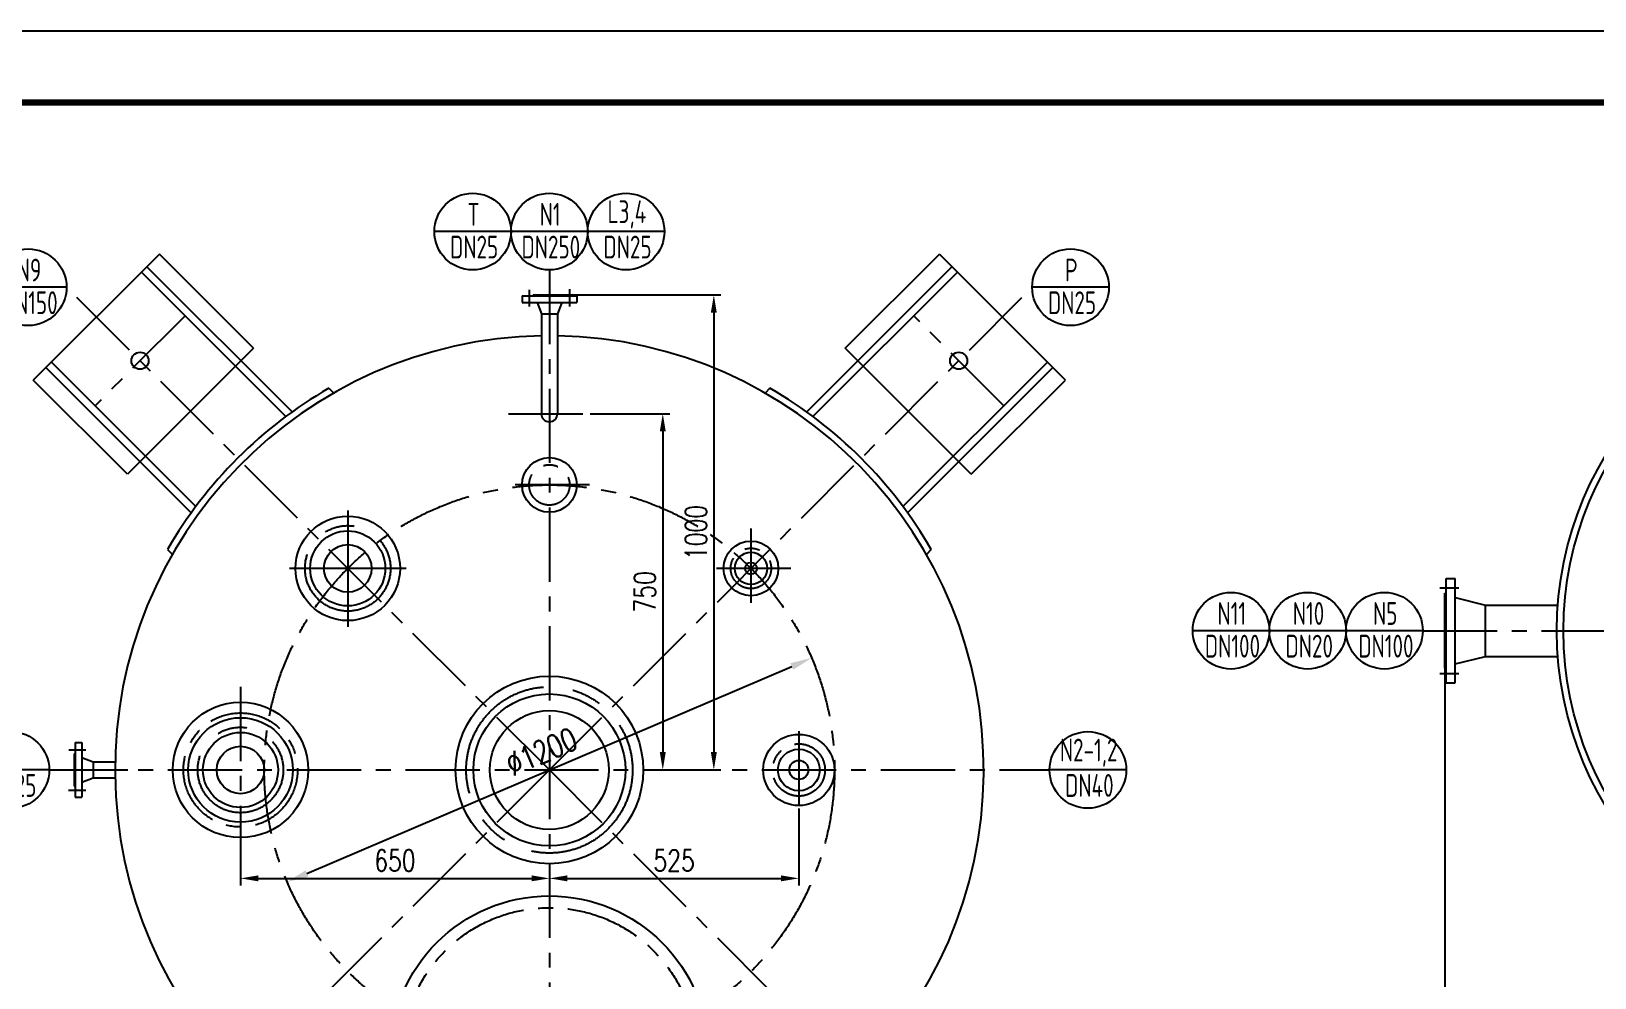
# Model space of a CAD drawing. Extents: x -28112 to -2231, y -2720 to 15724.
# Drawn here: x -23266 to -19976, y 13732 to 15724 of the extents above; entities that cross this region are included whole.
import ezdxf
from ezdxf.enums import TextEntityAlignment as Align

# ---------------------------------------------------------------- set-up
doc = ezdxf.new("R2010")
doc.units = 0
doc.header["$LTSCALE"] = 250
doc.header["$MEASUREMENT"] = 0
doc.linetypes.add('CENTER', pattern=[2, 1.25, -0.25, 0.25, -0.25])
doc.layers.get('0').update_dxf_attribs({"linetype": 'CONTINUOUS'})
doc.layers.get('DEFPOINTS').update_dxf_attribs({"linetype": 'CONTINUOUS'})
for name, color, linetype in [('1', 7, 'CONTINUOUS'), ('2', 1, 'CONTINUOUS'), ('3', 7, 'CENTER')]:
    doc.layers.add(name, color=color, linetype=linetype)
doc.styles.add('HZ', font='isocp.shx', dxfattribs={"width": 0.75, "bigfont": 'hztxt.shx'})
doc.styles.get("Standard").update_dxf_attribs({"font": 'txt.shx', "width": 0.75})
doc.dimstyles.new('STANDARD$0', dxfattribs={"dimscale": 15, "dimtxt": 3, "dimasz": 2.5, "dimexe": 1, "dimexo": 0, "dimgap": 1, "dimtad": 1, "dimdec": 0, "dimzin": 0, "dimdsep": 46, "dimtxsty": 'Standard', "dimcen": 0.09, "dimclrd": 7, "dimclre": 7, "dimclrt": 7, "dimadec": 0, "dimazin": 0, "dimtfac": 1, "dimtdec": 0, "dimtmove": 0, "dimatfit": 2, "dimfxl": 0, "dimtolj": 1, "dimtzin": 0, "dimarcsym": 0})
doc.dimstyles.new('STANDARD$3', dxfattribs={"dimscale": 15, "dimtxt": 3.2, "dimasz": 3, "dimexe": 1.5, "dimexo": 0.05, "dimgap": 1.2, "dimtad": 1, "dimdec": 0, "dimzin": 0, "dimdsep": 46, "dimtxsty": 'Standard', "dimcen": 0, "dimclrd": 256, "dimclre": 256, "dimclrt": 256, "dimadec": 0, "dimazin": 0, "dimtfac": 1.6, "dimtdec": 0, "dimtmove": 0, "dimatfit": 0, "dimfxl": 0, "dimtolj": 1, "dimtzin": 0, "dimarcsym": 0})

# ---------------------------------------------------------------- blocks, each defined once
blk = doc.blocks.new('*D86')
at = {"linetype": 'ByBlock'}
blk.add_line((-7904.3, 24553.6), (-6883.5, 24989.7), dxfattribs=at)
for points in [[(-6886.5, 24996.6), (-6880.6, 24982.8), (-6842.1, 25007.4)], [(-7907.2, 24560.5), (-7901.3, 24546.7), (-7945.6, 24535.9)]]:
    blk.add_solid(points, dxfattribs=at)
at = {"layer": 'DEFPOINTS', "color": 0, "linetype": 'ByBlock'}
for p in [(-6842.1, 25007.4), (-7945.6, 24535.9)]:
    blk.add_point(p, dxfattribs=at)
at = {"linetype": 'ByBlock', "insert": (-7410.4, 24810.3), "char_height": 48, "attachment_point": 5, "rotation": 23.1355}
blk.add_mtext('\\A1;∅1200', dxfattribs=at)
blk = doc.blocks.new('*D83')
at = {"color": 7, "linetype": 'ByBlock'}
for p, q in [((-10956.8, 15870.9), (-10956.8, 15708.6)), ((-11481.8, 15754.3), (-11481.8, 15708.6)), ((-11444.3, 15723.6), (-10994.3, 15723.6))]:
    blk.add_line(p, q, dxfattribs=at)
for points in [[(-11444.3, 15729.9), (-11444.3, 15717.4), (-11481.8, 15723.6)], [(-10994.3, 15729.9), (-10994.3, 15717.4), (-10956.8, 15723.6)]]:
    blk.add_solid(points, dxfattribs=at)
at = {"layer": 'DEFPOINTS', "color": 0, "linetype": 'ByBlock'}
for p in [(-10956.8, 15870.9), (-11481.8, 15754.3), (-10956.8, 15723.6)]:
    blk.add_point(p, dxfattribs=at)
at = {"color": 7, "linetype": 'ByBlock', "insert": (-11219.3, 15761.1), "char_height": 45, "attachment_point": 5}
blk.add_mtext('\\A1;525', dxfattribs=at)
blk = doc.blocks.new('*D76')
at = {"color": 7, "linetype": 'ByBlock'}
for p, q in [((-12131.8, 15777.1), (-12131.8, 15708.6)), ((-11481.8, 15754.3), (-11481.8, 15708.6)), ((-12094.3, 15723.6), (-11519.3, 15723.6))]:
    blk.add_line(p, q, dxfattribs=at)
for points in [[(-12094.3, 15729.9), (-12094.3, 15717.4), (-12131.8, 15723.6)], [(-11519.3, 15729.9), (-11519.3, 15717.4), (-11481.8, 15723.6)]]:
    blk.add_solid(points, dxfattribs=at)
at = {"layer": 'DEFPOINTS', "color": 0, "linetype": 'ByBlock'}
for p in [(-12131.8, 15777.1), (-11481.8, 15754.3), (-11481.8, 15723.6)]:
    blk.add_point(p, dxfattribs=at)
at = {"color": 7, "linetype": 'ByBlock', "insert": (-11806.8, 15761.1), "char_height": 45, "attachment_point": 5}
blk.add_mtext('\\A1;650', dxfattribs=at)
blk = doc.blocks.new('*D75')
at = {"color": 7, "linetype": 'ByBlock'}
for p, q in [((-11396.1, 16701.8), (-11228.2, 16701.8)), ((-11243.2, 16664.3), (-11243.2, 15989.3)), ((-11284.3, 15951.8), (-11228.2, 15951.8))]:
    blk.add_line(p, q, dxfattribs=at)
for points in [[(-11249.4, 16664.3), (-11236.9, 16664.3), (-11243.2, 16701.8)], [(-11249.4, 15989.3), (-11236.9, 15989.3), (-11243.2, 15951.8)]]:
    blk.add_solid(points, dxfattribs=at)
at = {"layer": 'DEFPOINTS', "color": 0, "linetype": 'ByBlock'}
for p in [(-11396.1, 16701.8), (-11284.3, 15951.8), (-11243.2, 15951.8)]:
    blk.add_point(p, dxfattribs=at)
at = {"color": 7, "linetype": 'ByBlock', "insert": (-11280.7, 16326.8), "char_height": 45, "attachment_point": 5, "rotation": 90}
blk.add_mtext('\\A1;750', dxfattribs=at)
blk = doc.blocks.new('*D74')
at = {"color": 7, "linetype": 'ByBlock'}
for p, q in [((-11447.8, 16951.8), (-11120.7, 16951.8)), ((-11135.7, 16914.3), (-11135.7, 15989.3)), ((-11284.3, 15951.8), (-11120.7, 15951.8))]:
    blk.add_line(p, q, dxfattribs=at)
for points in [[(-11142, 16914.3), (-11129.5, 16914.3), (-11135.7, 16951.8)], [(-11142, 15989.3), (-11129.5, 15989.3), (-11135.7, 15951.8)]]:
    blk.add_solid(points, dxfattribs=at)
at = {"layer": 'DEFPOINTS', "color": 0, "linetype": 'ByBlock'}
for p in [(-11447.8, 16951.8), (-11284.3, 15951.8), (-11135.7, 15951.8)]:
    blk.add_point(p, dxfattribs=at)
at = {"color": 7, "linetype": 'ByBlock', "insert": (-11173.2, 16451.8), "char_height": 45, "attachment_point": 5, "rotation": 90}
blk.add_mtext('\\A1;1000', dxfattribs=at)
blk = doc.blocks.new('*D84')
at = {"color": 7, "linetype": 'ByBlock'}
for p, q in [((-5588.7, 24692.7), (-5588.7, 23991.9)), ((-4638.7, 24057.7), (-4638.7, 23991.9)), ((-5551.2, 24006.9), (-4676.2, 24006.9))]:
    blk.add_line(p, q, dxfattribs=at)
for points in [[(-5551.2, 24013.1), (-5551.2, 24000.6), (-5588.7, 24006.9)], [(-4676.2, 24013.1), (-4676.2, 24000.6), (-4638.7, 24006.9)]]:
    blk.add_solid(points, dxfattribs=at)
at = {"layer": 'DEFPOINTS', "color": 0, "linetype": 'ByBlock'}
for p in [(-5588.7, 24692.7), (-4638.7, 24057.7), (-4638.7, 24006.9)]:
    blk.add_point(p, dxfattribs=at)
at = {"color": 7, "linetype": 'ByBlock', "insert": (-5113.7, 24044.4), "char_height": 45, "attachment_point": 5}
blk.add_mtext('\\A1;950', dxfattribs=at)

msp = doc.modelspace()

# ---------------------------------------------------------------- linework, layer by layer
msp.add_line((-15492.3, 15724.1), (-28107.3, 15724.1))
at = {"const_width": 13.5}
msp.add_lwpolyline([(-15642.3, 6964.1), (-15642.3, 15574.1), (-27732.3, 15574.1), (-27732.3, 6964.1)], dxfattribs=at)
at = {"layer": '1', "color": 0}
for p, q in [((-22256.2, 15302.4), (-22417.6, 15302.4)), ((-22094.8, 15302.4), (-22256.2, 15302.4)), ((-21933.4, 15302.4), (-22094.8, 15302.4)), ((-23191.6, 15185.2), (-23353, 15185.2)), ((-20998, 15185.2), (-21159.5, 15185.2)), ((-20660.3, 14462.3), (-20821.7, 14462.3)), ((-20498.9, 14462.3), (-20660.3, 14462.3)), ((-20337.5, 14462.3), (-20498.9, 14462.3)), ((-23228.1, 14169.1), (-23389.5, 14169.1)), ((-20961.5, 14169.1), (-21122.9, 14169.1))]:
    msp.add_line(p, q, dxfattribs=at)
at = {"layer": '1', "color": 1}
for p, q in [((-22996.3, 15255.1), (-23261.5, 14989.9)), ((-22798.3, 15057.1), (-22996.3, 15255.1)), ((-21552.7, 15057.1), (-21354.7, 15255.1)), ((-21089.6, 14989.9), (-21354.7, 15255.1)), ((-23034.1, 15217.2), (-22730.1, 14913.2)), ((-23022.8, 15228.5), (-22717, 14922.7)), ((-21328.2, 15228.5), (-21634, 14922.7)), ((-21316.9, 15217.2), (-21621, 14913.2)), ((-22192.4, 15129.1), (-22192.4, 14919.1)), ((-22158.7, 15129.1), (-22158.7, 14919.1)), ((-22798.3, 15057.1), (-23063.5, 14791.9)), ((-21287.6, 14791.9), (-21552.7, 15057.1)), ((-23235, 15016.4), (-22929.2, 14710.6)), ((-23223.6, 15027.7), (-22919.6, 14723.7)), ((-21127.4, 15027.7), (-21431.4, 14723.7)), ((-21116.1, 15016.4), (-21421.9, 14710.6)), ((-23063.5, 14791.9), (-23261.5, 14989.9)), ((-22639.7, 14972.7), (-22629.4, 14962.4)), ((-21711.4, 14972.7), (-21721.6, 14962.4)), ((-21287.6, 14791.9), (-21089.6, 14989.9)), ((-22979.1, 14633.3), (-22968.8, 14623)), ((-21371.9, 14633.3), (-21382.2, 14623)), ((-23135.5, 14185.9), (-23089.4, 14185.9)), ((-23135.5, 14152.2), (-23089.4, 14152.2))]:
    msp.add_line(p, q, dxfattribs=at)
at = {"layer": '1', "color": 0, "linetype": 'CENTER', "ltscale": 0.5}
for p, q in [((-22175.5, 15221.7), (-22175.5, 13116.5)), ((-22175.5, 14169.1), (-23191.6, 15185.2)), ((-22175.5, 14169.1), (-21159.5, 15185.2)), ((-22942.2, 15125.3), (-23131.7, 14935.8)), ((-21219.3, 14935.8), (-21408.8, 15125.3)), ((-22261.2, 14919.1), (-22089.9, 14919.1)), ((-22091.4, 14769.1), (-22259.6, 14769.1)), ((-21751.3, 14677.4), (-21751.3, 14509.3)), ((-21667.2, 14593.4), (-21835.3, 14593.4)), ((-20337.5, 14462.3), (-18345.3, 14462.3)), ((-22825.5, 14343.9), (-22825.5, 13994.3)), ((-21650.5, 14251.1), (-21650.5, 14088.2)), ((-23228.1, 14169.1), (-21122.9, 14169.1)), ((-22175.5, 14169.1), (-23191.6, 13153)), ((-23143, 14169.1), (-23062.5, 14169.1)), ((-22175.5, 14169.1), (-21159.5, 13153))]:
    msp.add_line(p, q, dxfattribs=at)
at = {"layer": '1', "color": 0}
for centre in [(-22336.9, 15302.4), (-22175.5, 15302.4), (-22014.1, 15302.4), (-23272.3, 15185.2), (-21078.7, 15185.2), (-20741, 14462.3), (-20579.6, 14462.3), (-20418.2, 14462.3), (-23308.8, 14169.1), (-21042.2, 14169.1)]:
    msp.add_circle(centre, 80.7, dxfattribs=at)
at = {"layer": '1', "color": 1}
for centre, radius in [((-19341.4, 14462.3), 714), ((-19341.4, 14462.3), 700), ((-23037, 15030.5), 18), ((-21314.1, 15030.5), 18)]:
    msp.add_circle(centre, radius, dxfattribs=at)
at = {"layer": '1', "color": 0, "linetype": 'CENTER', "ltscale": 0.5}
for centre, radius in [((-22175.5, 14769.1), 42.5), ((-22175.5, 14169.1), 600), ((-21751.3, 14593.4), 42.5), ((-22825.5, 14169.1), 120), ((-21650.5, 14169.1), 55), ((-22175.5, 13569.1), 310)]:
    msp.add_circle(centre, radius, dxfattribs=at)
at = {"layer": '1', "color": 1}
for centre, radius, start, end in [((-22175.5, 14169.1), 914, 91.0563, 88.9437), ((-22175.5, 14169.1), 928, 120.0118, 149.9882), ((-22175.5, 14169.1), 928, 30.0118, 59.9882), ((-22175.5, 14919.1), 16.9, 180, 0)]:
    msp.add_arc(centre, radius, start, end, dxfattribs=at)
at = {"layer": '2'}
for p, q in [((-22209.5, 15169.1), (-22141.5, 15169.1)), ((-22209.5, 15169.1), (-22209.5, 15167.1)), ((-22141.5, 15169.1), (-22141.5, 15167.1)), ((-22233, 15167.1), (-22118, 15167.1)), ((-22233, 15167.1), (-22233, 15153.1)), ((-22233, 15153.1), (-22118, 15153.1)), ((-22201.5, 15153.1), (-22192.4, 15129.1)), ((-22149.5, 15153.1), (-22158.7, 15129.1)), ((-22118, 15167.1), (-22118, 15153.1)), ((-22192.4, 15129.1), (-22158.7, 15129.1)), ((-20288.4, 14572.3), (-20269.4, 14572.3)), ((-20288.4, 14352.3), (-20288.4, 14572.3)), ((-20269.4, 14352.3), (-20269.4, 14572.3)), ((-20291.4, 14541.3), (-20288.4, 14541.3)), ((-20291.4, 14383.3), (-20291.4, 14541.3)), ((-20269.4, 14532.3), (-20205.4, 14516.3)), ((-20205.4, 14516.3), (-20053.3, 14516.3)), ((-20205.4, 14408.3), (-20205.4, 14516.3)), ((-20291.4, 14383.3), (-20288.4, 14383.3)), ((-20269.4, 14392.3), (-20205.4, 14408.3)), ((-20205.4, 14408.3), (-20053.3, 14408.3)), ((-20288.4, 14352.3), (-20269.4, 14352.3)), ((-23173.5, 14226.6), (-23173.5, 14111.6)), ((-23173.5, 14226.6), (-23159.5, 14226.6)), ((-23159.5, 14226.6), (-23159.5, 14111.6)), ((-23175.5, 14203.1), (-23175.5, 14135.1)), ((-23175.5, 14203.1), (-23173.5, 14203.1)), ((-23159.5, 14195.1), (-23135.5, 14185.9)), ((-23135.5, 14185.9), (-23135.5, 14152.2)), ((-23159.5, 14143.1), (-23135.5, 14152.2)), ((-23175.5, 14135.1), (-23173.5, 14135.1)), ((-23173.5, 14111.6), (-23159.5, 14111.6))]:
    msp.add_line(p, q, dxfattribs=at)
for centre, radius in [((-22175.5, 14769.1), 57.5), ((-22599.8, 14593.4), 110), ((-22599.8, 14593.4), 79), ((-22599.8, 14593.4), 50), ((-21751.3, 14593.4), 57.5), ((-21751.3, 14593.4), 34), ((-21751.3, 14593.4), 12.5), ((-22175.5, 14169.1), 197.5), ((-22175.5, 14169.1), 160), ((-22825.5, 14169.1), 142.5), ((-22175.5, 14169.1), 125), ((-22825.5, 14169.1), 110), ((-22825.5, 14169.1), 79), ((-22825.5, 14169.1), 50), ((-21650.5, 14169.1), 75), ((-21650.5, 14169.1), 44), ((-21650.5, 14169.1), 20), ((-22175.5, 13569.1), 335)]:
    msp.add_circle(centre, radius, dxfattribs=at)
at = {"layer": '3'}
for p, q in [((-22218, 15180.1), (-22218, 15144.5)), ((-22133, 15180.9), (-22133, 15144.5)), ((-22599.8, 14715.4), (-22599.8, 14470.2)), ((-22476.8, 14593.4), (-22722.5, 14593.4)), ((-20301.8, 14552.3), (-20261.5, 14552.3)), ((-20301.8, 14372.3), (-20261.5, 14372.3)), ((-23186.5, 14211.6), (-23150.9, 14211.6)), ((-23187.3, 14126.6), (-23150.9, 14126.6))]:
    msp.add_line(p, q, dxfattribs=at)
for centre, radius in [((-22599.8, 14593.4), 90), ((-22175.5, 14169.1), 175), ((-22825.5, 14169.1), 90)]:
    msp.add_circle(centre, radius, dxfattribs=at)

# ---------------------------------------------------------------- texts
at = {"layer": '1', "style": 'HZ', "width": 0.75}
for s, p in [('L3,4', (-22012.4, 15338.8)), ('T', (-22335.3, 15338.8)), ('N1', (-22173.9, 15338.8)), ('DN25', (-22333.8, 15269.9)), ('DN250', (-22172.4, 15269.9)), ('DN25', (-22011, 15269.9)), ('N9', (-23270.6, 15221.5)), ('P', (-21077.1, 15221.5)), ('DN150', (-23269.1, 15152.7)), ('DN25', (-21075.6, 15152.7)), ('N11', (-20739.4, 14498.6)), ('N10', (-20577.9, 14498.6)), ('N5', (-20416.5, 14498.6)), ('DN100', (-20737.9, 14429.8)), ('DN20', (-20576.4, 14429.8)), ('DN100', (-20415, 14429.8)), ('N2-1,2', (-21040.6, 14205.5)), ('DN25', (-23305.7, 14136.6)), ('DN40', (-21039.1, 14136.6))]:
    msp.add_text(s, height=48, dxfattribs=at).set_placement(p, align=Align.MIDDLE)

# ---------------------------------------------------------------- dimensions: what is measured, and where the dimension line sits
at = {"layer": '1', "color": 0}
for base, p1, picture, middle in [((-21829.5, 14169.1), (-22141.5, 15169.1), '*D74', (-21867, 14669.1)), ((-21936.9, 14169.1), (-22089.9, 14919.1), '*D75', (-21974.4, 14544.1))]:
    dim = msp.add_linear_dim(base=base, p1=p1, p2=(-21978, 14169.1), angle=90, dimstyle='STANDARD$0', dxfattribs=at)
    dim.commit()
    dim.dimension.update_dxf_attribs({"geometry": picture, "text_midpoint": middle, "insert": (-10693.7, -1782.7)})
dim = msp.add_diameter_dim_2p(p1=(-22727.3, 13933.4), p2=(-21623.8, 14404.8), dimstyle='STANDARD$3', dxfattribs=at)
dim.commit()
dim.dimension.update_dxf_attribs({"geometry": '*D86', "text_midpoint": (-22192, 14207.7), "insert": (-14781.6, -10602.6)})
for base, p1, p2, picture, middle, set_off in [((-19341.4, 13697.5), (-20291.4, 14383.3), (-19341.4, 13748.3), '*D84', (-19816.4, 13735), (-14702.7, -10309.4)), ((-21650.5, 13940.9), (-22175.5, 13971.6), (-21650.5, 14088.2), '*D83', (-21913, 13978.4), (-10693.7, -1782.7)), ((-22175.5, 13940.9), (-22825.5, 13994.3), (-22175.5, 13971.6), '*D76', (-22500.5, 13978.4), (-10693.7, -1782.7))]:
    dim = msp.add_linear_dim(base=base, p1=p1, p2=p2, dimstyle='STANDARD$0', dxfattribs=at)
    dim.commit()
    dim.dimension.update_dxf_attribs({"geometry": picture, "text_midpoint": middle, "insert": set_off})

doc.saveas('drawing.dxf')
